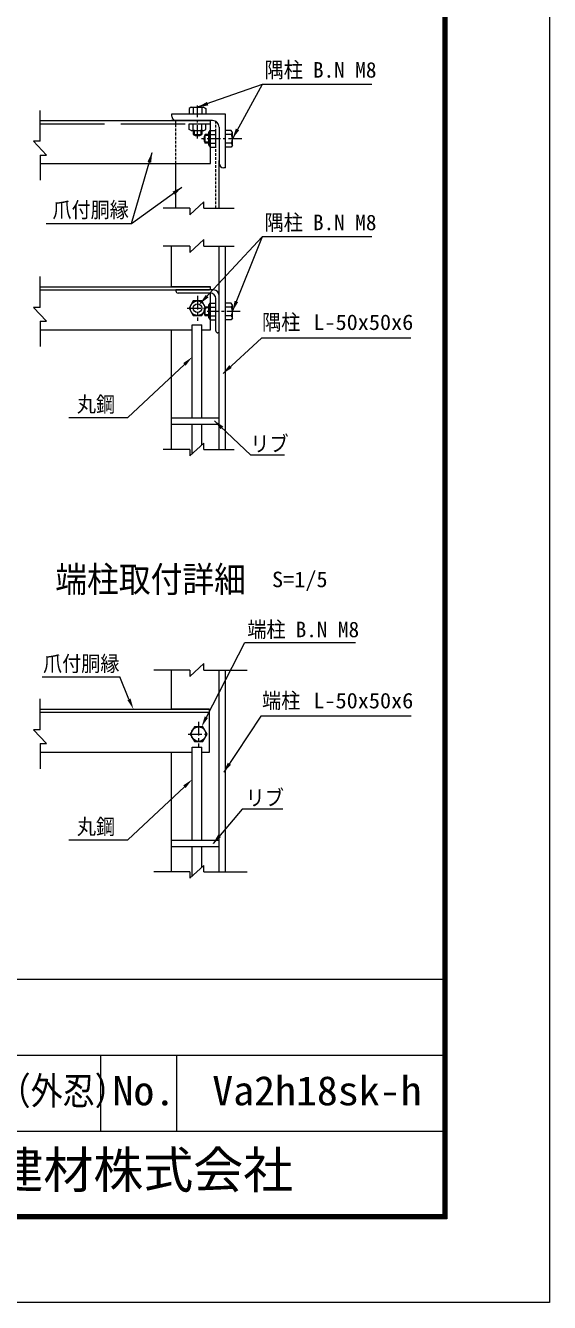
# Model space of a CAD drawing. Units: millimetres, scale not verified, with parts at other scales. Extents: x -4455 to 4455, y -3150 to 3150.
# Drawn here: x 2995 to 4455, y -3150 to 410 of the extents above; entities that cross this region are included whole.
import ezdxf
from ezdxf.enums import TextEntityAlignment as Align

# ---------------------------------------------------------------- set-up
doc = ezdxf.new("R2010")
doc.units = ezdxf.units.MM
doc.header["$LTSCALE"] = 30
for name, pattern in [('DASHED', [7.5, 6, -1.5]), ('USER1', [2, 1.25, -0.25, 0.25, -0.25]), ('USER2', [0.375, 0.25, -0.125])]:
    doc.linetypes.add(name, pattern=pattern)
for name, color, linetype, lineweight in [('0-4_7詳細', 7, 'Continuous', 18), ('0-6_0', 1, 'Continuous', 18), ('0-E_D-TTL', 7, 'Continuous', 9)]:
    doc.layers.add(name, color=color, linetype=linetype, lineweight=lineweight)
doc.layers.add('0-D_D-TTL-TXT', color=7, linetype='Continuous')
doc.styles.add('ＭＳ ゴシック', font='')
doc.styles.get('ＭＳ ゴシック').set_extended_font_data('MS Gothic')

# ---------------------------------------------------------------- blocks, each defined once
blk = doc.blocks.new('50X6')
at = {"layer": '0-6_0', "color": 7, "lineweight": 9}
for p, q in [((0, 1500), (45, 1500)), ((0, 1500), (0, 0)), ((180, 360), (180, 1365)), ((0, 0), (1500, 0)), ((360, 180), (1365, 180)), ((1500, 0), (1500, 45))]:
    blk.add_line(p, q, dxfattribs=at)
for centre, radius, start, end in [((45, 1365), 135, 0, 90), ((360, 360), 180, 180, 270.0001), ((1365, 45), 135, 0, 90.0001)]:
    blk.add_arc(centre, radius, start, end, dxfattribs=at)

msp = doc.modelspace()

# ---------------------------------------------------------------- linework, layer by layer
at = {"layer": '0-4_7詳細', "lineweight": 9}
for p, q in [((3654.06, 245.94), (3572.11, 95.79)), ((3456.19, 182.23), (3450.43, 178.9)), ((3450.43, 178.9), (3450.43, 163.03)), ((3456.19, 182.23), (3491.71, 182.23)), ((3461.95, 180.17), (3461.95, 163.03)), ((3485.95, 180.17), (3485.95, 163.03)), ((3491.71, 182.23), (3497.47, 178.9)), ((3497.47, 178.9), (3497.47, 163.03)), ((3035.04, 145.03), (3506.95, 145.03)), ((3509.95, 145.03), (3401.95, 145.03)), ((3509.95, 25.03), (3509.95, 145.03)), ((3450.43, 136.03), (3497.47, 136.03)), ((3450.43, 120.15), (3450.43, 136.03)), ((3456.19, 116.83), (3450.43, 120.15)), ((3456.19, 116.83), (3491.71, 116.83)), ((3461.95, 118.89), (3461.95, 136.03)), ((3461.95, 116.83), (3461.95, 106.17)), ((3485.95, 118.89), (3485.95, 136.03)), ((3485.95, 116.83), (3485.95, 106.17)), ((3505.75, 76.27), (3505.75, 111.79)), ((3524.95, 70.51), (3524.95, 117.55)), ((3567.83, 117.55), (3551.95, 117.55)), ((3551.95, 70.51), (3551.95, 117.55)), ((3571.15, 111.79), (3567.83, 117.55)), ((3571.15, 76.27), (3571.15, 111.79)), ((3461.95, 106.17), (3485.95, 106.17)), ((3495.09, 82.03), (3495.09, 106.03)), ((3505.75, 106.03), (3495.09, 106.03)), ((3505.75, 82.03), (3495.09, 82.03)), ((3505.75, 76.27), (3509.08, 70.51)), ((3507.81, 106.03), (3524.95, 106.03)), ((3507.81, 82.03), (3524.95, 82.03)), ((3569.09, 106.03), (3551.95, 106.03)), ((3569.09, 82.03), (3551.95, 82.03)), ((3571.15, 76.27), (3567.83, 70.51)), ((3509.08, 70.51), (3524.95, 70.51)), ((3567.83, 70.51), (3551.95, 70.51)), ((3035.04, 25.03), (3509.95, 25.03)), ((3413.95, -99.7), (3413.95, 25.03)), ((3533.95, -99.7), (3533.95, 34.03)), ((3289.75, -142.21), (3430.27, -40.96)), ((3401.95, -318.18), (3401.95, -204.99)), ((3533.95, -772.03), (3533.95, -204.99)), ((3551.95, -772.03), (3551.95, -204.99)), ((3654.06, -179.41), (3571.89, -385.32)), ((3035.04, -318.18), (3506.95, -318.18)), ((3509.95, -318.18), (3401.95, -318.18)), ((3424.45, -318.18), (3424.75, -318.18)), ((3509.95, -327.18), (3509.95, -318.18)), ((3035.04, -327.18), (3506.95, -327.18)), ((3518.95, -327.18), (3413.95, -327.18)), ((3413.95, -327.18), (3413.95, -330.18)), ((3509.95, -336.18), (3419.95, -336.18)), ((3509.95, -438.18), (3509.95, -336.18)), ((3524.95, -441.18), (3524.95, -351.18)), ((3533.95, -447.18), (3533.95, -342.18)), ((3495.09, -399.18), (3495.09, -375.18)), ((3505.75, -375.18), (3495.09, -375.18)), ((3505.75, -404.94), (3505.75, -369.42)), ((3507.81, -375.18), (3524.95, -375.18)), ((3524.95, -410.7), (3524.95, -363.66)), ((3567.83, -363.66), (3551.95, -363.66)), ((3551.95, -410.7), (3551.95, -363.66)), ((3569.09, -375.18), (3551.95, -375.18)), ((3571.15, -369.42), (3567.83, -363.66)), ((3571.15, -404.94), (3571.15, -369.42)), ((3459.27, -684.67), (3459.27, -424.24)), ((3459.27, -424.24), (3486.27, -424.24)), ((3486.27, -684.67), (3486.27, -424.24)), ((3505.75, -399.18), (3495.09, -399.18)), ((3505.75, -404.94), (3509.08, -410.7)), ((3507.81, -399.18), (3524.95, -399.18)), ((3509.08, -410.7), (3524.95, -410.7)), ((3569.09, -399.18), (3551.95, -399.18)), ((3567.83, -410.7), (3551.95, -410.7)), ((3571.15, -404.94), (3567.83, -410.7)), ((3035.04, -438.18), (3459.27, -438.18)), ((3401.95, -772.03), (3401.95, -438.18)), ((3486.27, -438.18), (3509.95, -438.18)), ((3533.95, -447.18), (3530.95, -447.18)), ((3533.95, -684.67), (3401.95, -684.67)), ((3533.95, -702.67), (3401.95, -702.67)), ((3459.27, -783.87), (3459.27, -702.67)), ((3486.27, -758.8), (3486.27, -702.67)), ((3401.95, -1495.73), (3401.95, -1386.98)), ((3533.95, -1949.58), (3533.95, -1386.98)), ((3551.95, -1949.58), (3551.95, -1386.98)), ((3035.04, -1495.73), (3506.95, -1495.73)), ((3035.04, -1504.73), (3506.95, -1504.73)), ((3506.95, -1495.73), (3401.95, -1495.73)), ((3424.45, -1495.73), (3424.75, -1495.73)), ((3506.95, -1615.73), (3506.95, -1495.73)), ((3459.27, -1862.21), (3459.27, -1601.79)), ((3459.27, -1601.79), (3486.27, -1601.79)), ((3486.27, -1862.21), (3486.27, -1601.79)), ((3035.04, -1615.73), (3459.27, -1615.73)), ((3401.95, -1949.58), (3401.95, -1615.73)), ((3486.27, -1615.73), (3506.95, -1615.73)), ((3533.95, -1862.21), (3401.95, -1862.21)), ((3533.95, -1880.21), (3401.95, -1880.21)), ((3459.27, -1961.42), (3459.27, -1880.21)), ((3486.27, -1936.35), (3486.27, -1880.21))]:
    msp.add_line(p, q, dxfattribs=at)
at = {"layer": '0-4_7詳細', "color": 1, "linetype": 'USER1'}
for p, q in [((3473.95, 94.93), (3473.95, 187.29)), ((3597.96, 94.03), (3481.51, 94.03)), ((3473.95, -343.99), (3473.95, -413.38)), ((3445.39, -378.18), (3502.51, -378.18)), ((3593.05, -387.18), (3500.69, -387.18)), ((3448.39, -1565.73), (3505.51, -1565.73)), ((3476.95, -1531.54), (3476.95, -1600.93))]:
    msp.add_line(p, q, dxfattribs=at)
at = {"layer": '0-4_7詳細', "color": 4}
for p, q in [((3035.04, 87.47), (3035.04, 173.05)), ((3017.04, 87.47), (3053.04, 48.69)), ((3035.04, 87.47), (3017.04, 87.47)), ((3035.04, 48.69), (3035.04, -21.5)), ((3035.04, 48.69), (3053.04, 48.69)), ((3452.63, -99.7), (3378.41, -99.7)), ((3452.63, -117.7), (3491.4, -81.7)), ((3452.63, -99.7), (3452.63, -117.7)), ((3491.4, -99.7), (3491.4, -81.7)), ((3491.4, -99.7), (3576.09, -99.7)), ((3452.63, -204.99), (3378.41, -204.99)), ((3452.63, -222.99), (3491.4, -186.99)), ((3452.63, -204.99), (3452.63, -222.99)), ((3491.4, -204.99), (3491.4, -186.99)), ((3491.4, -204.99), (3576.09, -204.99)), ((3035.04, -375.74), (3035.04, -290.16)), ((3017.04, -375.74), (3053.04, -414.52)), ((3035.04, -375.74), (3017.04, -375.74)), ((3035.04, -414.52), (3035.04, -484.71)), ((3035.04, -414.52), (3053.04, -414.52)), ((3452.63, -772.03), (3378.41, -772.03)), ((3452.63, -790.03), (3491.4, -754.03)), ((3452.63, -772.03), (3452.63, -790.03)), ((3491.4, -772.03), (3491.4, -754.03)), ((3491.4, -772.03), (3576.09, -772.03)), ((3452.63, -1386.98), (3352.18, -1386.98)), ((3452.63, -1404.98), (3491.4, -1368.98)), ((3452.63, -1386.98), (3452.63, -1404.98)), ((3491.4, -1386.98), (3491.4, -1368.98)), ((3491.4, -1386.98), (3612.45, -1386.98)), ((3035.04, -1553.29), (3035.04, -1467.71)), ((3017.04, -1553.29), (3053.04, -1592.06)), ((3035.04, -1553.29), (3017.04, -1553.29)), ((3035.04, -1592.06), (3035.04, -1662.25)), ((3035.04, -1592.06), (3053.04, -1592.06)), ((3452.63, -1949.58), (3352.18, -1949.58)), ((3452.63, -1967.58), (3491.4, -1931.58)), ((3452.63, -1949.58), (3452.63, -1967.58)), ((3491.4, -1949.58), (3491.4, -1931.58)), ((3491.4, -1949.58), (3612.45, -1949.58))]:
    msp.add_line(p, q, dxfattribs=at)
at = {"layer": '0-4_7詳細', "color": 1, "linetype": 'USER2'}
for p, q in [((3413.95, 25.03), (3413.95, 145.11)), ((3524.95, -99.7), (3524.95, 142.62))]:
    msp.add_line(p, q, dxfattribs=at)
at = {"layer": '0-4_7詳細', "color": 3, "linetype": 'DASHED'}
msp.add_line((3035.04, 136.03), (3509.95, 136.03), dxfattribs=at)
at = {"layer": '0-4_7詳細', "color": 1}
for p, q in [((3464.35, 116.83), (3464.35, 104.96)), ((3483.55, 116.83), (3483.55, 104.96)), ((3505.75, 103.63), (3493.88, 103.63)), ((3505.75, 84.43), (3493.88, 84.43)), ((3505.75, -377.58), (3493.88, -377.58)), ((3505.75, -396.78), (3493.88, -396.78)), ((3437.41, -534.78), (3279.71, -682.97)), ((3114.97, -682.97), (3279.71, -682.97)), ((3498.6, -1518.44), (3606.16, -1310.64)), ((3606.16, -1310.64), (3914.64, -1310.64)), ((3040.87, -1405.94), (3257.81, -1405.94)), ((3282.87, -1468.45), (3257.81, -1405.94)), ((3437.41, -1712.33), (3279.71, -1860.52)), ((3114.97, -1860.52), (3279.71, -1860.52))]:
    msp.add_line(p, q, dxfattribs=at)
at = {"layer": '0-4_7詳細', "lineweight": 9}
for points in [[(3959.87, 245.94), (3654.06, 245.94), (3475.84, 182.9)], [(3491.71, 116.83), (3497.47, 120.15), (3497.47, 136.03)], [(3505.75, 111.79), (3509.08, 117.55), (3524.95, 117.55)], [(3051.75, -142.21), (3289.75, -142.21), (3347.56, 55.66)], [(3959.87, -179.41), (3654.06, -179.41), (3481.64, -364.96)], [(3505.75, -369.42), (3509.08, -363.66), (3524.95, -363.66)], [(4068.11, -461.36), (3652.28, -461.36), (3545.36, -559.78)], [(3716.42, -787.66), (3622.5, -787.66), (3521.67, -692.52)]]:
    msp.add_lwpolyline(points, dxfattribs=at)
at = {"layer": '0-4_7詳細', "color": 3}
for points in [[(3497.47, -378.18), (3485.71, -357.81), (3462.19, -357.81), (3450.43, -378.18), (3462.19, -398.55), (3485.71, -398.55)], [(3500.47, -1565.73), (3488.71, -1545.36), (3465.19, -1545.36), (3453.43, -1565.73), (3465.19, -1586.1), (3488.71, -1586.1)]]:
    msp.add_lwpolyline(points, close=True, dxfattribs=at)
at = {"layer": '0-4_7詳細', "color": 1}
for points in [[(4069.69, -1515.78), (3650.22, -1515.78), (3547.31, -1671.61)], [(3712.02, -1775.1), (3598.18, -1775.1), (3517.49, -1870.53)]]:
    msp.add_lwpolyline(points, dxfattribs=at)
at = {"layer": '0-4_7詳細', "color": 3}
for centre, radius in [((3473.95, -378.18), 20.4), ((3473.95, -378.18), 12), ((3476.95, -1565.73), 20.4)]:
    msp.add_circle(centre, radius, dxfattribs=at)
at = {"layer": '0-4_7詳細', "lineweight": 9}
for centre, radius, start, end in [((3456.19, 173.14), 9.09, 50.6618, 90), ((3473.95, 146.23), 36, 70.52878, 109.47122), ((3491.71, 173.14), 9.09, 90, 129.3382), ((3456.19, 125.92), 9.09, 270, 309.3382), ((3473.95, 152.83), 36, 250.52878, 289.47122), ((3491.71, 125.92), 9.09, 230.6618, 270), ((3514.84, 111.79), 9.09, 180, 219.3382), ((3562.07, 111.79), 9.09, 320.6618, 0), ((3473.95, 126.95), 24, 240, 300), ((3515.88, 94.03), 24, 150, 210), ((3541.75, 94.03), 36, 160.52878, 199.47122), ((3514.84, 76.27), 9.09, 140.6618, 180), ((3535.15, 94.03), 36, 340.52878, 19.47122), ((3562.07, 76.27), 9.09, 0, 39.3382), ((3419.95, -330.18), 6, 180, 270), ((3509.95, -351.18), 15, 0, 90), ((3518.95, -342.18), 15, 0, 90), ((3515.88, -387.18), 24, 150, 210), ((3514.84, -369.42), 9.09, 180, 219.3382), ((3541.75, -387.18), 36, 160.52878, 199.47122), ((3535.15, -387.18), 36, 340.52878, 19.47122), ((3562.07, -369.42), 9.09, 320.6618, 0), ((3514.84, -404.94), 9.09, 140.6618, 180), ((3562.07, -404.94), 9.09, 0, 39.3382), ((3530.95, -441.18), 6, 180, 270)]:
    msp.add_arc(centre, radius, start, end, dxfattribs=at)
at = {"layer": '0-4_7詳細'}
for points in [[(3473.95, 182.23), (3500.5, 197.15), (3503.97, 187.32)], [(3571.15, 94.03), (3580.95, 122.86), (3590.1, 117.87)], [(3348.12, 57.58), (3344.71, 27.32), (3334.71, 30.24)], [(3431.9, -39.79), (3410.6, -61.55), (3404.51, -53.1)], [(3480.28, -366.42), (3496.89, -340.9), (3504.52, -347.99)], [(3571.15, -387.18), (3577.43, -357.39), (3587.11, -361.25)], [(3543.89, -561.14), (3562.43, -536.99), (3569.49, -544.65)], [(3520.21, -691.14), (3545.61, -707.94), (3538.46, -715.52)]]:
    msp.add_solid(points, dxfattribs=at)
at = {"layer": '0-4_7詳細', "color": 1}
for points in [[(3433.98, -531.14), (3459.27, -514.24), (3440.83, -538.43)], [(3287.41, -1466.37), (3295.37, -1495.73), (3278.32, -1470.54)], [(3503.09, -1520.65), (3485.36, -1545.36), (3494.12, -1516.23)], [(3546.21, -1673.28), (3558.4, -1645.38), (3567.09, -1651.12)], [(3433.98, -1708.68), (3459.27, -1691.78), (3440.83, -1715.97)], [(3516.2, -1872.06), (3531.59, -1845.79), (3539.54, -1852.51)]]:
    msp.add_solid(points, dxfattribs=at)
at = {"layer": '0-E_D-TTL'}
for p, q in [((2248.64, -2248.64), (4157.86, -2248.64)), ((2248.64, -2460.77), (4157.86, -2460.77)), ((3203.25, -2460.77), (3203.25, -2672.91)), ((3415.38, -2460.77), (3415.38, -2672.91)), ((2248.64, -2672.91), (4157.86, -2672.91))]:
    msp.add_line(p, q, dxfattribs=at)
at = {"layer": '0-E_D-TTL', "color": 2, "lineweight": 18}
msp.add_lwpolyline([(-4454.85, 3150.21), (4454.85, 3150.21), (4454.85, -3150.21), (-4454.85, -3150.21)], close=True, dxfattribs=at)
at = {"layer": '0-E_D-TTL'}
for points in [[(-4168.47, 2916.87), (4168.47, 2916.87), (4168.47, -2916.87), (-4168.47, -2916.87)], [(-4165.81, 2914.21), (4165.81, 2914.21), (4165.81, -2914.21), (-4165.81, -2914.21)], [(-4163.16, 2911.56), (4163.16, 2911.56), (4163.16, -2911.56), (-4163.16, -2911.56)], [(-4160.51, 2908.91), (4160.51, 2908.91), (4160.51, -2908.91), (-4160.51, -2908.91)], [(-4157.86, 2906.26), (4157.86, 2906.26), (4157.86, -2906.26), (-4157.86, -2906.26)]]:
    msp.add_lwpolyline(points, close=True, dxfattribs=at)

# ---------------------------------------------------------------- block references
at = {"layer": '0-4_7詳細', "xscale": 0.1, "yscale": 0.1, "rotation": 180}
msp.add_blockref('50X6', (3551.95, 163.03), dxfattribs=at)

# ---------------------------------------------------------------- texts
at = {"layer": '0-4_7詳細', "color": 3, "style": 'ＭＳ ゴシック'}
for s, width, p in [('隅柱', 0.9, (3661.09, 251.67)), ('爪付胴縁', 0.9, (3069.89, -138.49)), ('隅柱', 0.9, (3661.09, -173.68)), ('隅柱', 0.9, (3654.01, -451.84)), ('L-50x50x6', 1.05, (3796.82, -451.84)), ('丸鋼', 0.9, (3137.8, -680.8)), ('リブ', 0.9, (3621.29, -790.75)), ('S=1/5', 1.05, (3681.68, -1169)), ('端柱', 0.9, (3612.82, -1308.47)), ('爪付胴縁', 0.9, (3043.59, -1403.76)), ('端柱', 0.9, (3654.01, -1506.81)), ('L-50x50x6', 1.05, (3796.82, -1506.81)), ('リブ', 0.9, (3608.32, -1777.83)), ('丸鋼', 0.9, (3137.8, -1858.34))]:
    msp.add_text(s, height=43.33, dxfattribs=dict(at, width=width)).set_placement(p, align=Align.BOTTOM_LEFT)
for p in [(3795.9, 251.67), (3795.9, -173.68), (3747.63, -1308.47)]:
    msp.add_text('B.N M8', height=43.33, dxfattribs=at).set_placement(p, align=Align.BOTTOM_LEFT)
at = {"layer": '0-4_7詳細', "style": 'ＭＳ ゴシック', "width": 0.9}
msp.add_text('端柱取付詳細', height=72.14, dxfattribs=at).set_placement((3077.58, -1191.8), align=Align.BOTTOM_LEFT)
at = {"layer": '0-D_D-TTL-TXT', "style": 'ＭＳ ゴシック'}
for s, height, width, p in [('VA2型H1800（外忍）', 76.97, 0.85, (2474.41, -2621.64)), ('No.', 81.64, 1.05, (3237.19, -2624.97)), ('Va2h18sk-h', 81.64, 1.05, (3515.09, -2624.97))]:
    msp.add_text(s, height=height, dxfattribs=dict(at, width=width)).set_placement(p, align=Align.BOTTOM_LEFT)
msp.add_text('JFE建材株式会社', height=102.1, dxfattribs=at).set_placement((2696.65, -2862.24), align=Align.BOTTOM_LEFT)

doc.saveas('drawing.dxf')
